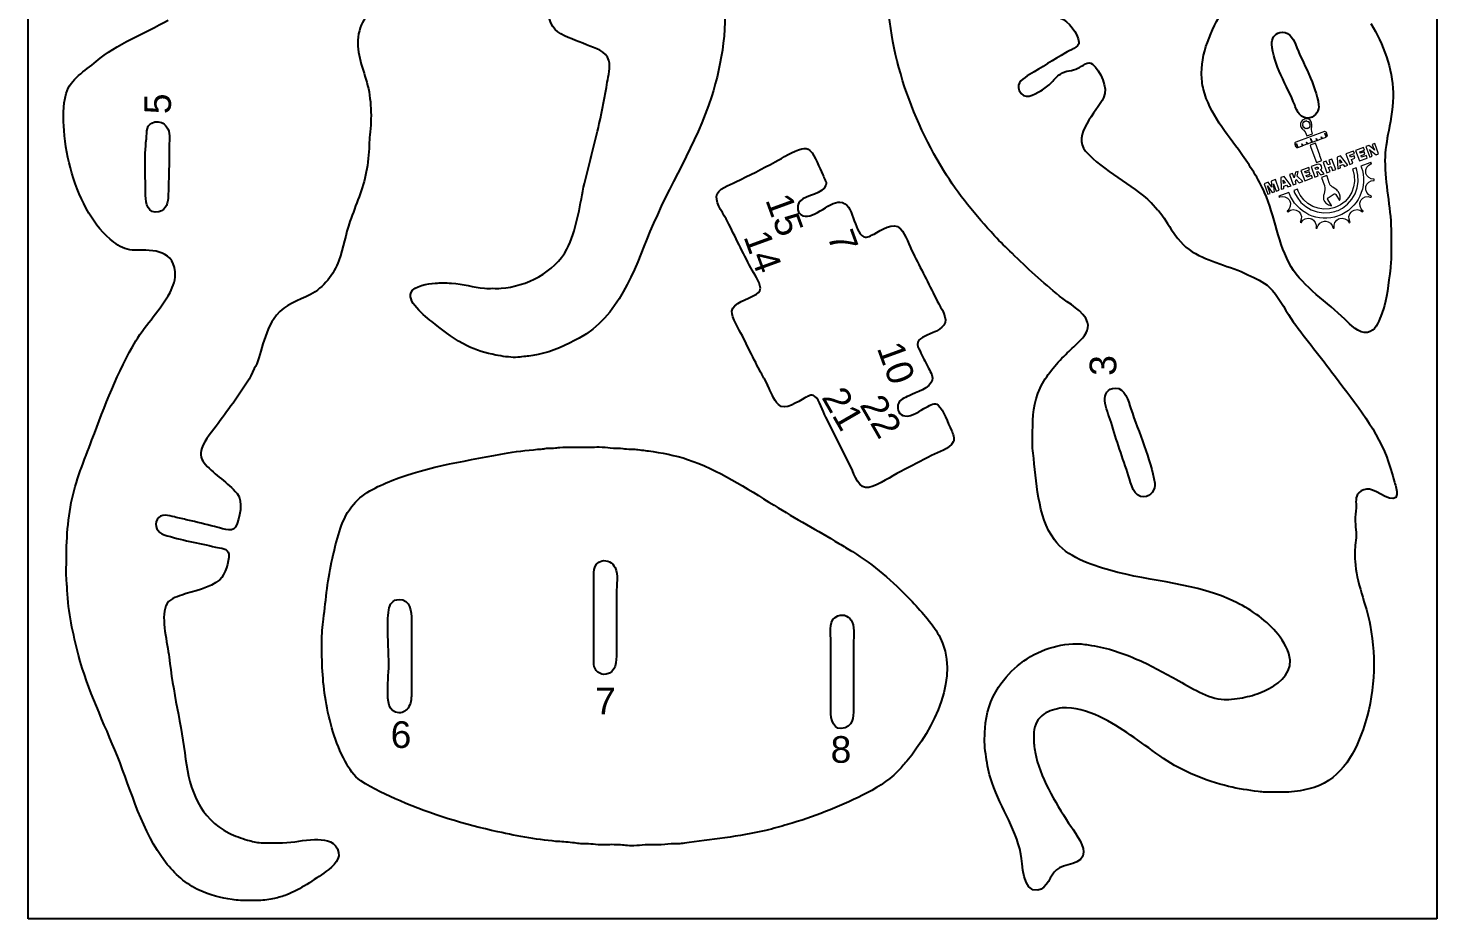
# Model space of a CAD drawing. Extents: x 0 to 185, y 70 to 300.
# Drawn here: x 0 to 185, y 70 to 186.9 of the extents above; entities that cross this region are included whole.
import ezdxf
from ezdxf.enums import TextEntityAlignment as Align

# ---------------------------------------------------------------- set-up
doc = ezdxf.new("R2010")
doc.units = 0
doc.layers.add('Cut', color=7, linetype='Continuous')
for name, color, linetype, lineweight in [('Gravur', 3, 'Continuous', 20), ('Steg', 5, 'Continuous', 25), ('Text', 1, 'Continuous', 25)]:
    doc.layers.add(name, color=color, linetype=linetype, lineweight=lineweight)
doc.styles.add('textstyle1', font='')
doc.styles.add('textstyle13', font='')
doc.styles.add('textstyle14', font='')
doc.styles.add('textstyle18', font='')
doc.styles.add('textstyle19', font='')
doc.styles.add('textstyle2', font='')
doc.styles.add('textstyle3', font='')
doc.styles.add('textstyle4', font='')
doc.styles.add('textstyle5', font='')
doc.styles.add('textstyle6', font='')
doc.styles.add('textstyle9', font='')
doc.styles.get('textstyle1').set_extended_font_data('Arial')
doc.styles.get('textstyle13').set_extended_font_data('Arial')
doc.styles.get('textstyle14').set_extended_font_data('Arial')
doc.styles.get('textstyle18').set_extended_font_data('Arial')
doc.styles.get('textstyle19').set_extended_font_data('Arial')
doc.styles.get('textstyle2').set_extended_font_data('Arial')
doc.styles.get('textstyle3').set_extended_font_data('Arial')
doc.styles.get('textstyle4').set_extended_font_data('Arial')
doc.styles.get('textstyle5').set_extended_font_data('Arial')
doc.styles.get('textstyle6').set_extended_font_data('Arial')
doc.styles.get('textstyle9').set_extended_font_data('Arial')

msp = doc.modelspace()

# ---------------------------------------------------------------- linework, layer by layer
for p, q in [((0, 69.99), (0, 300)), ((184.99, 300), (184.99, 69.99)), ((184.99, 69.99), (0, 69.99))]:
    msp.add_line(p, q)
at = {"layer": 'Cut'}
for points in [[(108.07, 129.24), (104.75, 135.87)], [(74.28, 104.61), (74.28, 114.22)], [(77.25, 112.73), (77.25, 104.88)], [(108.37, 105.69), (108.37, 97.98)]]:
    msp.add_lwpolyline(points, dxfattribs=at)
for points in [[(120.25, 168.2), (115.43, 176.07), (112.43, 185.42), (112.84, 194.72)], [(46.58, 191.34), (45.36, 189.62), (43.83, 188.35), (43.4, 186.19)], [(91.36, 192.15), (91.9, 187.58), (91.16, 182.33), (89.74, 177.94)], [(69.54, 186.44), (68.6, 187.08), (68.03, 189.17), (68.24, 190.24)], [(154.1, 181.05), (154.1, 184.17), (155.66, 187.22), (157.21, 189.85)], [(8.93, 182.56), (11.66, 184.89), (15.26, 186.23), (18.4, 188.01)], [(135.56, 188.25), (136.55, 187.94), (137.91, 186.22), (138, 185.12)], [(176.33, 187.55), (178.01, 184.86), (179.12, 181.62), (179.26, 178.48)], [(43.4, 186.19), (42.96, 183.98), (43.86, 181.96), (44.47, 179.84)], [(73.33, 184.76), (72.1, 185.28), (70.63, 185.71), (69.54, 186.44)], [(138, 185.12), (138.05, 184.4), (136.72, 183.99), (136.24, 183.7)], [(163.31, 184.84), (163.27, 185.52), (163.65, 186.17), (164.38, 186.37)], [(164.38, 186.37), (165.43, 186.67), (166.1, 185.67), (166.42, 184.84)], [(76.27, 182.68), (75.89, 184.01), (74.48, 184.28), (73.33, 184.76)], [(136.24, 183.7), (134.68, 182.77), (133.06, 181.8), (131.51, 180.86)], [(166.33, 176.86), (165.38, 179.23), (163.47, 182.32), (163.31, 184.84)], [(166.42, 184.84), (167.36, 182.37), (169.15, 179.45), (169.47, 176.86)], [(4.99, 178.35), (5.58, 180.34), (7.43, 181.28), (8.93, 182.56)], [(76.05, 179.84), (76.18, 180.68), (76.5, 181.85), (76.27, 182.68)], [(135.56, 180.92), (136.33, 181.41), (137.09, 181.29), (137.86, 181.67)], [(137.86, 181.67), (138.44, 181.94), (139.25, 182.72), (139.79, 182.22)], [(139.79, 182.22), (140.8, 181.29), (141.87, 179.16), (141.23, 177.81)], [(44.47, 179.84), (45.09, 177.69), (45.13, 175.07), (44.88, 172.94)], [(75, 174.42), (75.38, 176.2), (75.75, 178.04), (76.05, 179.84)], [(131.51, 180.86), (130.74, 180.4), (129.72, 179.78), (130.15, 178.76)], [(132.99, 178.73), (133.54, 179.06), (133.99, 179.36), (134.42, 179.84)], [(134.42, 179.84), (134.79, 180.24), (135.09, 180.62), (135.56, 180.92)], [(154.36, 178.89), (154.17, 179.62), (154.1, 180.31), (154.1, 181.05)], [(4.72, 173.48), (4.6, 175.09), (4.53, 176.78), (4.99, 178.35)], [(89.74, 177.94), (87.74, 171.72), (84.11, 166.22), (81.66, 160.22)], [(130.15, 178.76), (130.74, 177.38), (132.12, 178.2), (132.99, 178.73)], [(141.23, 177.81), (140.34, 175.94), (137.02, 172.86), (138.86, 170.79)], [(159.28, 170.5), (157.43, 173.1), (155.15, 175.71), (154.36, 178.89)], [(179.26, 178.48), (179.33, 176.91), (178.95, 175.03), (178.67, 173.48)], [(167.24, 175.39), (166.76, 175.71), (166.54, 176.33), (166.33, 176.86)], [(169.47, 176.86), (169.56, 176.17), (169.15, 175.37), (168.31, 175.16)], [(15.52, 172.39), (15.64, 173.39), (15.4, 174.33), (16.64, 174.62)], [(16.64, 174.62), (17.24, 174.76), (17.81, 174.49), (18.17, 174)], [(18.17, 174), (18.73, 173.24), (18.53, 172.41), (18.53, 171.45)], [(72.95, 166.04), (73.53, 168.73), (74.42, 171.76), (75, 174.42)], [(168.31, 175.16), (167.89, 175.06), (167.56, 175.17), (167.24, 175.39)], [(7.98, 162.65), (6.07, 165.9), (5, 169.76), (4.72, 173.48)], [(15.42, 164.95), (15.42, 167.4), (15.23, 169.96), (15.52, 172.39)], [(44.88, 172.94), (44.82, 172.47), (44.78, 172.06), (44.78, 171.58)], [(178.67, 173.48), (178.43, 172.17), (178.18, 170.87), (178.18, 169.55)], [(18.53, 171.45), (18.53, 169.29), (18.43, 167.12), (18.4, 164.95)], [(44.78, 171.58), (44.78, 170.49), (44.61, 169.13), (44.4, 168.06)], [(98.09, 169.38), (99.13, 169.94), (100.42, 170.78), (101.61, 171.09)], [(101.61, 171.09), (102.01, 171.2), (102.35, 171.14), (102.65, 170.86)], [(102.65, 170.86), (103.47, 170.12), (103.85, 168.67), (104.35, 167.66)], [(138.86, 170.79), (141.24, 168.11), (144.93, 166.52), (147.47, 164.01)], [(162.37, 165.36), (161.57, 167.17), (160.4, 168.93), (159.28, 170.5)], [(92.95, 166.75), (94.67, 167.61), (96.44, 168.48), (98.09, 169.38)], [(178.18, 169.55), (178.18, 166.47), (178.92, 163.54), (178.99, 160.49)], [(44.4, 168.06), (43.96, 165.79), (43.02, 163.77), (42.26, 161.57)], [(90.41, 164.82), (90.47, 165.89), (92.12, 166.33), (92.95, 166.75)], [(104.35, 167.66), (104.54, 167.26), (104.89, 166.75), (104.76, 166.32)], [(126.92, 159.68), (124.46, 162.32), (122.14, 165.11), (120.25, 168.2)], [(17.18, 162.83), (15.71, 162.47), (15.42, 163.94), (15.42, 164.95)], [(18.4, 164.95), (18.39, 164.11), (18.14, 163.07), (17.18, 162.83)], [(70.74, 157.92), (72, 160.28), (72.4, 163.43), (72.95, 166.04)], [(91.83, 161.57), (91.4, 162.44), (90.35, 163.82), (90.41, 164.82)], [(104.76, 166.32), (104.4, 165.14), (102.23, 165.1), (101.38, 164.22)], [(165.87, 155.62), (164.13, 158.54), (163.76, 162.25), (162.37, 165.36)], [(101.38, 164.22), (100.91, 163.74), (100.95, 162.86), (101.49, 162.46)], [(101.49, 162.46), (102.88, 161.43), (105.11, 164.22), (106.61, 164.1)], [(106.61, 164.1), (108.54, 163.93), (108.3, 160.25), (109.75, 159.56)], [(148.33, 163.06), (149.42, 162.07), (150.5, 159.05), (152.88, 157.58)], [(11.23, 158.84), (9.91, 159.87), (8.83, 161.22), (7.98, 162.65)], [(42.26, 161.57), (41.67, 159.87), (41.4, 158.12), (40.81, 156.43)], [(94.9, 155.48), (93.85, 157.49), (92.86, 159.52), (91.83, 161.57)], [(111.08, 159.91), (112.01, 160.38), (113.64, 161.62), (114.54, 160.61)], [(81.66, 160.22), (79.57, 155.09), (77.49, 148.97), (72.38, 146.25)], [(109.75, 159.56), (110.18, 159.36), (110.7, 159.73), (111.08, 159.91)], [(114.54, 160.61), (115.31, 159.74), (115.68, 158.43), (116.21, 157.38)], [(129.21, 157.38), (128.43, 158.15), (127.69, 158.85), (126.92, 159.68)], [(178.99, 160.49), (179.03, 159.1), (178.99, 158.74), (178.99, 157.51)], [(13.66, 157.8), (12.79, 157.83), (11.9, 158.31), (11.23, 158.84)], [(19.31, 154.94), (18.96, 158.14), (15.93, 157.73), (13.66, 157.8)], [(62.1, 152.79), (65.41, 153.02), (69.13, 154.87), (70.74, 157.92)], [(116.21, 157.38), (117.21, 155.39), (118.23, 153.41), (119.23, 151.42)], [(135.43, 151.77), (133.29, 153.57), (131.15, 155.44), (129.21, 157.38)], [(152.88, 157.58), (155.07, 156.21), (157.87, 155.72), (160.19, 154.57)], [(178.99, 157.51), (178.99, 156.83), (178.98, 156.17), (178.9, 155.48)], [(40.81, 156.43), (40.19, 154.66), (38.75, 152.84), (37.07, 151.96)], [(96.16, 152.78), (96.06, 153.73), (95.33, 154.68), (94.9, 155.48)], [(172.91, 148.72), (170.69, 150.91), (167.47, 152.94), (165.87, 155.62)], [(178.9, 155.48), (178.64, 153.41), (178.38, 151.11), (178, 150.1)], [(18.63, 152.24), (19.05, 153.04), (19.4, 154.04), (19.31, 154.94)], [(160.19, 154.57), (161.23, 154.05), (162.16, 153.72), (163.03, 152.9)], [(14.15, 145.88), (15.49, 148.13), (17.4, 149.94), (18.63, 152.24)], [(37.07, 151.96), (35.48, 151.13), (33.77, 150.68), (32.61, 149.25)], [(53.44, 148.07), (52.48, 148.83), (49.72, 150.85), (50.28, 152.22)], [(50.28, 152.22), (50.63, 153.11), (52.58, 153.4), (53.44, 153.45)], [(53.44, 153.45), (53.89, 153.47), (54.11, 153.51), (54.52, 153.51)], [(54.52, 153.51), (54.94, 153.51), (55.14, 153.47), (55.61, 153.45)], [(55.61, 153.45), (57.14, 153.4), (58.41, 152.89), (59.94, 152.79)], [(59.94, 152.79), (60.36, 152.76), (60.59, 152.78), (61.02, 152.78)], [(61.02, 152.78), (61.45, 152.78), (61.67, 152.76), (62.1, 152.79)], [(92.43, 149.8), (92.53, 150.8), (94.57, 151.43), (95.38, 151.87)], [(95.38, 151.87), (95.75, 152.06), (96.2, 152.32), (96.16, 152.78)], [(139.13, 148.31), (138.66, 149.83), (136.61, 150.78), (135.43, 151.77)], [(163.03, 152.9), (164.13, 151.84), (164.95, 150.14), (165.82, 148.85)], [(119.23, 151.42), (119.59, 150.69), (120.68, 149.11), (120.43, 148.31)], [(32.61, 149.25), (30.81, 147.05), (30.64, 143.73), (29.7, 142.23)], [(57.64, 145.24), (56.11, 145.98), (54.8, 147), (53.44, 148.07)], [(93.79, 146.55), (93.38, 147.38), (92.34, 148.89), (92.43, 149.8)], [(120.43, 148.31), (120.13, 147.31), (118.57, 146.9), (117.71, 146.45)], [(138, 145.74), (138.69, 146.43), (139.43, 147.34), (139.13, 148.31)], [(165.82, 148.85), (167.48, 146.42), (169.44, 144.18), (171.18, 141.82)], [(175.88, 146.99), (174.75, 146.82), (173.65, 147.98), (172.91, 148.72)], [(177.65, 149.12), (177.34, 148.29), (176.89, 147.15), (175.88, 146.99)], [(72.38, 146.25), (70.7, 145.36), (68.87, 144.48), (66.97, 144.07)], [(96.6, 141), (95.95, 142.18), (94.88, 144.37), (93.79, 146.55)], [(117.71, 146.45), (117.36, 146.27), (116.96, 146.1), (116.82, 145.73)], [(8.38, 132.89), (10.03, 137.3), (11.75, 141.82), (14.15, 145.88)], [(61.42, 144.01), (60.13, 144.27), (58.84, 144.65), (57.64, 145.24)], [(116.82, 145.73), (116.67, 145.31), (116.93, 144.92), (117.12, 144.52)], [(117.12, 144.52), (117.47, 143.83), (117.81, 143.16), (118.14, 142.49)], [(136.25, 144.09), (136.82, 144.65), (137.42, 145.16), (138, 145.74)], [(63.99, 143.71), (63.27, 143.71), (62.22, 143.85), (61.42, 144.01)], [(65.08, 143.81), (64.66, 143.76), (64.45, 143.72), (63.99, 143.71)], [(66.97, 144.07), (66.41, 143.95), (65.61, 143.87), (65.08, 143.81)], [(118.14, 142.49), (118.4, 141.99), (118.86, 141.34), (118.72, 140.74)], [(132.89, 139.65), (133.71, 141.34), (134.92, 142.8), (136.25, 144.09)], [(29.24, 141.28), (28, 139.1), (26.43, 137.07), (24.94, 135.05)], [(118.72, 140.74), (118.48, 139.65), (116.6, 139.14), (115.68, 138.67)], [(171.18, 141.82), (173.74, 138.35), (176.88, 134.69), (178.41, 130.59)], [(98.52, 137.51), (97.87, 138.15), (97.54, 139.24), (97.1, 140.06)], [(103.28, 138.62), (102.88, 138.94), (102.4, 138.59), (102.01, 138.4)], [(131.91, 133.97), (131.91, 135.92), (132.02, 137.85), (132.89, 139.65)], [(141.4, 138.03), (141.35, 138.78), (141.74, 139.67), (142.74, 139.68)], [(142.74, 139.68), (144.12, 139.7), (144.46, 137.98), (144.81, 136.95)], [(102.01, 138.4), (101.08, 137.94), (99.43, 136.61), (98.52, 137.51)], [(104.75, 135.87), (104.35, 136.67), (103.95, 138.08), (103.28, 138.62)], [(114.23, 137.49), (114.06, 136.82), (114.38, 136.12), (115.14, 136.02)], [(115.68, 138.67), (115.03, 138.35), (114.42, 138.23), (114.23, 137.49)], [(115.14, 136.02), (116.15, 135.89), (117.07, 136.73), (117.98, 137.18)], [(117.98, 137.18), (118.44, 137.42), (119.09, 137.85), (119.51, 137.44)], [(119.51, 137.44), (120.22, 136.76), (120.79, 135.1), (121.25, 134.11)], [(142.21, 135.19), (141.94, 136.13), (141.46, 137.07), (141.4, 138.03)], [(144.81, 136.95), (145.83, 133.9), (147.43, 130.34), (147.94, 127.21)], [(24.94, 135.05), (24.26, 134.13), (23.18, 132.88), (22.82, 131.81)], [(144.5, 128.15), (143.76, 130.5), (142.89, 132.82), (142.21, 135.19)], [(121.25, 134.11), (121.46, 133.63), (121.73, 133.14), (121.47, 132.62)], [(131.97, 131.13), (131.85, 132), (131.91, 133), (131.91, 133.97)], [(5.66, 124.64), (6.21, 127.48), (7.37, 130.18), (8.38, 132.89)], [(22.82, 131.81), (22.53, 130.92), (22.73, 130.27), (23.29, 129.64)], [(63.05, 131.16), (64.42, 131.41), (66.09, 131.58), (67.38, 131.68)], [(67.38, 131.68), (67.63, 131.7), (67.79, 131.74), (68.05, 131.77)], [(68.05, 131.77), (68.45, 131.81), (68.64, 131.8), (69, 131.81)], [(69, 131.81), (69.34, 131.82), (69.55, 131.85), (69.81, 131.88)], [(69.81, 131.88), (70.43, 131.96), (70.75, 131.94), (71.3, 131.94)], [(71.3, 131.94), (72, 131.94), (73.29, 131.94), (74.01, 131.94)], [(74.01, 131.94), (74.54, 131.94), (74.83, 131.96), (75.36, 131.94)], [(75.36, 131.94), (75.98, 131.91), (76.24, 131.81), (76.85, 131.81)], [(76.85, 131.81), (77.23, 131.8), (77.43, 131.82), (77.79, 131.78)], [(77.79, 131.78), (78.23, 131.74), (78.44, 131.68), (78.88, 131.67)], [(78.88, 131.67), (79.2, 131.66), (79.37, 131.68), (79.69, 131.65)], [(79.69, 131.65), (80.13, 131.61), (80.95, 131.48), (81.45, 131.42)], [(81.45, 131.42), (83.06, 131.23), (85.06, 130.82), (86.59, 130.32)], [(121.47, 132.62), (121, 131.67), (119.56, 131.28), (118.65, 130.83)], [(23.29, 129.64), (24.5, 128.28), (26.26, 127.26), (27.43, 125.85)], [(47.76, 127.54), (52.64, 129.47), (57.96, 130.2), (63.05, 131.16)], [(86.59, 130.32), (90.64, 128.98), (94.3, 126.55), (97.95, 124.29)], [(118.65, 130.83), (117.28, 130.14), (115.97, 129.42), (114.59, 128.73)], [(134.77, 119.76), (132.49, 122.89), (132.44, 127.51), (131.97, 131.13)], [(178.41, 130.59), (178.81, 129.52), (179.13, 128.43), (179.44, 127.34)], [(110.4, 126.64), (109.09, 126.31), (108.53, 128.31), (108.07, 129.24)], [(114.59, 128.73), (113.24, 128.05), (111.88, 127.01), (110.4, 126.64)], [(146.52, 125.38), (145.17, 125.33), (144.81, 127.16), (144.5, 128.15)], [(27.43, 125.85), (28.3, 124.81), (27.81, 122.59), (27.21, 121.41)], [(42.47, 124.09), (43.79, 125.84), (45.76, 126.74), (47.76, 127.54)], [(147.94, 127.21), (148.08, 126.35), (147.43, 125.42), (146.52, 125.38)], [(174.73, 125.94), (174.25, 125.41), (174.4, 124.68), (174.39, 123.96)], [(176.15, 126.39), (175.65, 126.4), (175.15, 126.39), (174.73, 125.94)], [(179.74, 125.72), (179.64, 124.16), (177, 126.38), (176.15, 126.39)], [(179.44, 127.34), (179.58, 126.84), (179.77, 126.23), (179.74, 125.72)], [(5.01, 115.44), (5.01, 118.57), (5.05, 121.57), (5.66, 124.64)], [(39.96, 117.33), (40.53, 119.65), (40.97, 122.12), (42.47, 124.09)], [(97.95, 124.29), (100.76, 122.55), (103.66, 120.97), (106.48, 119.28)], [(174.39, 123.96), (174.39, 123.27), (174.25, 122.96), (174.27, 122.2)], [(16.94, 122.44), (16.43, 121.59), (17.03, 120.7), (17.86, 120.43)], [(19.21, 122.76), (18.48, 122.94), (17.42, 123.26), (16.94, 122.44)], [(20.97, 122.35), (20.37, 122.49), (19.83, 122.6), (19.21, 122.76)], [(24.49, 121.51), (23.31, 121.79), (22.13, 122.08), (20.97, 122.35)], [(174.27, 122.2), (174.28, 121.55), (174.39, 121.29), (174.39, 120.71)], [(17.86, 120.43), (20.03, 119.72), (22.42, 119.32), (24.62, 118.8)], [(27.21, 121.41), (26.82, 120.63), (25.15, 121.35), (24.49, 121.51)], [(174.39, 120.71), (174.4, 120.16), (174.38, 119.85), (174.32, 119.36)], [(24.62, 118.8), (25.23, 118.66), (26.3, 118.64), (26.34, 117.87)], [(106.48, 119.28), (107.08, 118.91), (107.63, 118.59), (108.24, 118.22)], [(142.06, 115.76), (139.49, 116.5), (136.43, 117.5), (134.77, 119.76)], [(174.32, 119.36), (174.21, 118.53), (174.22, 117.87), (174.26, 116.92)], [(26.34, 117.87), (26.39, 116.82), (25.93, 115.24), (25.15, 114.52)], [(38.77, 109.35), (39.12, 112), (39.32, 114.71), (39.96, 117.33)], [(74.28, 114.22), (74.28, 115.3), (74.09, 116.65), (75.36, 116.98)], [(75.36, 116.98), (76.04, 117.16), (76.74, 116.78), (77.07, 116.11)], [(108.24, 118.22), (111.06, 116.46), (113.56, 114.28), (115.82, 111.92)], [(174.26, 116.92), (174.38, 114.3), (175.75, 111.2), (176.23, 108.54)], [(5.06, 114.08), (5, 114.53), (5.01, 114.94), (5.01, 115.44)], [(77.07, 116.11), (77.53, 115.18), (77.25, 113.83), (77.25, 112.73)], [(158.7, 111.52), (153.42, 114.15), (147.64, 114.17), (142.06, 115.76)], [(5.14, 113.14), (5.13, 113.49), (5.11, 113.74), (5.06, 114.08)], [(6.61, 104.61), (5.9, 107.33), (5.24, 110.33), (5.14, 113.14)], [(25.15, 114.52), (23.97, 113.43), (21.63, 113.02), (20.16, 112.5)], [(18.09, 111.11), (17.4, 109.32), (18.31, 106.2), (18.51, 104.34)], [(20.16, 112.5), (19.39, 112.24), (18.42, 111.94), (18.09, 111.11)], [(47.35, 110.57), (47.44, 111.24), (47.84, 111.93), (48.71, 111.93)], [(48.71, 111.93), (50.21, 111.93), (50.33, 110.34), (50.33, 109.21)], [(115.82, 111.92), (117.2, 110.47), (118.62, 108.97), (119.62, 107.18)], [(164.14, 107.32), (162.7, 109.14), (160.74, 110.49), (158.7, 111.52)], [(38.56, 106.37), (38.56, 107.33), (38.65, 108.41), (38.77, 109.35)], [(47.22, 109.08), (47.22, 109.65), (47.28, 110.04), (47.35, 110.57)], [(50.33, 109.21), (50.33, 106.06), (50.33, 102.9), (50.33, 99.74)], [(105.39, 106.78), (105.39, 107.83), (105.15, 109.33), (106.34, 109.79)], [(106.34, 109.79), (107.1, 110.08), (107.92, 109.68), (108.23, 108.94)], [(47.35, 103.94), (47.31, 105.62), (47.21, 107.34), (47.22, 109.08)], [(108.23, 108.94), (108.59, 108.08), (108.37, 106.69), (108.37, 105.69)], [(165.72, 103.94), (165.64, 105.13), (164.85, 106.41), (164.14, 107.32)], [(176.23, 108.54), (177.06, 103.94), (176.88, 99.44), (175.3, 94.87)], [(39.07, 98.66), (38.64, 101.22), (38.56, 103.77), (38.56, 106.37)], [(105.39, 97.31), (105.39, 100.46), (105.39, 103.62), (105.39, 106.78)], [(119.62, 107.18), (122.55, 101.94), (118.87, 94.88), (115.37, 90.68)], [(127.45, 100.42), (129.04, 102.83), (131.33, 104.63), (134.08, 105.51)], [(134.08, 105.51), (135.44, 105.95), (136.85, 106.19), (138.27, 106.09)], [(138.27, 106.09), (138.62, 106.06), (138.87, 106.01), (139.22, 105.96)], [(139.22, 105.96), (141.36, 105.67), (143.45, 105), (145.44, 104.15)], [(11.72, 91.35), (9.97, 95.7), (7.81, 100.08), (6.61, 104.61)], [(18.51, 104.34), (18.98, 99.93), (20.14, 95.38), (20.68, 90.95)], [(47.22, 99.88), (47.22, 101.25), (47.38, 102.57), (47.35, 103.94)], [(74.83, 102.4), (74.12, 102.95), (74.28, 103.78), (74.28, 104.61)], [(77.25, 104.88), (77.25, 103.81), (77.22, 102.33), (75.9, 102.1)], [(145.44, 104.15), (147.25, 103.38), (148.97, 102.42), (150.72, 101.47)], [(162.35, 99.92), (163.95, 100.65), (165.86, 101.97), (165.72, 103.94)], [(75.9, 102.1), (75.51, 102.03), (75.14, 102.16), (74.83, 102.4)], [(125.69, 95.01), (125.73, 96.86), (126.4, 98.84), (127.45, 100.42)], [(150.72, 101.47), (152.76, 100.36), (154.84, 98.89), (157.08, 98.8)], [(159.78, 99.09), (160.67, 99.28), (161.53, 99.54), (162.35, 99.92)], [(41.63, 90.68), (40.33, 93.13), (39.52, 95.96), (39.07, 98.66)], [(48.71, 97.05), (47.26, 97.07), (47.22, 98.74), (47.22, 99.88)], [(50.33, 99.74), (50.33, 99.05), (50.34, 98.46), (50, 97.85)], [(157.08, 98.8), (157.77, 98.77), (159.03, 98.93), (159.78, 99.09)], [(50, 97.85), (49.72, 97.34), (49.26, 97.04), (48.71, 97.05)], [(107.29, 95.09), (105.73, 94.51), (105.39, 96.26), (105.39, 97.31)], [(108.37, 97.98), (108.37, 96.9), (108.51, 95.54), (107.29, 95.09)], [(132.89, 96.43), (132.2, 95.75), (132.05, 94.71), (132.05, 93.79)], [(135.16, 97.57), (134.29, 97.39), (133.52, 97.06), (132.89, 96.43)], [(136.38, 97.71), (135.95, 97.71), (135.62, 97.67), (135.16, 97.57)], [(141.25, 96.26), (139.7, 97.03), (138.05, 97.69), (136.38, 97.71)], [(149.09, 91.05), (146.43, 92.86), (144.15, 94.81), (141.25, 96.26)], [(125.75, 91.62), (125.59, 92.74), (125.56, 93.66), (125.69, 95.01)], [(175.3, 94.87), (174.03, 91.22), (172.14, 88.01), (168.17, 87.04)], [(132.05, 93.79), (132.05, 93.13), (132.13, 92.53), (132.24, 91.89)], [(18.05, 77.42), (14.95, 81.42), (13.58, 86.69), (11.72, 91.35)], [(20.68, 90.95), (21.17, 86.92), (22.56, 83.17), (26.38, 81.26)], [(43.7, 88.1), (42.73, 88.75), (42.17, 89.66), (41.63, 90.68)], [(115.37, 90.68), (114.97, 90.2), (114.61, 89.76), (114.18, 89.33)], [(126.37, 88.51), (126.08, 89.5), (125.88, 90.65), (125.75, 91.62)], [(132.24, 91.89), (132.84, 88.56), (134.84, 85.4), (136.64, 82.56)], [(157.62, 87.38), (154.62, 88.12), (151.63, 89.32), (149.09, 91.05)], [(114.18, 89.33), (112.94, 88.09), (111.15, 86.99), (109.59, 86.23)], [(48.84, 85.48), (47.13, 86.22), (45.26, 87.06), (43.7, 88.1)], [(130.37, 78.5), (129.64, 82.13), (127.41, 85.01), (126.37, 88.51)], [(161.54, 86.71), (160.23, 86.88), (158.94, 87.05), (157.62, 87.38)], [(168.17, 87.04), (167.21, 86.81), (166.15, 86.63), (165.19, 86.62)], [(61.69, 81.42), (57.3, 82.38), (52.97, 83.68), (48.84, 85.48)], [(109.59, 86.23), (106.34, 84.64), (103.16, 83.35), (99.71, 82.37)], [(162.49, 86.62), (162.13, 86.63), (161.89, 86.67), (161.54, 86.71)], [(163.71, 86.62), (163.18, 86.62), (162.96, 86.61), (162.49, 86.62)], [(165.19, 86.62), (164.6, 86.61), (164.32, 86.62), (163.71, 86.62)], [(69.81, 80.13), (67.16, 80.31), (64.32, 80.84), (61.69, 81.42)], [(96.87, 81.6), (93.39, 80.77), (89.58, 80.38), (86.18, 79.93)], [(99.71, 82.37), (98.76, 82.1), (97.88, 81.84), (96.87, 81.6)], [(136.64, 82.56), (137.29, 81.54), (138.58, 79.96), (138.6, 78.77)], [(26.38, 81.26), (27.13, 80.88), (28, 80.57), (28.82, 80.34)], [(28.82, 80.34), (29.38, 80.18), (29.98, 80.02), (30.58, 79.99)], [(30.58, 79.99), (31.11, 79.97), (31.36, 79.99), (31.93, 79.99)], [(31.93, 79.99), (32.54, 79.99), (32.82, 79.98), (33.42, 79.99)], [(33.42, 79.99), (34.94, 80.01), (36.12, 80.38), (37.61, 80.39)], [(37.61, 80.39), (38.78, 80.41), (40, 80.37), (40.61, 79.18)], [(71.98, 79.93), (71.34, 80.01), (70.48, 80.08), (69.81, 80.13)], [(72.79, 79.85), (72.48, 79.86), (72.28, 79.89), (71.98, 79.93)], [(73.87, 79.81), (73.45, 79.86), (73.24, 79.84), (72.79, 79.85)], [(75.22, 79.72), (74.66, 79.72), (74.35, 79.76), (73.87, 79.81)], [(77.52, 79.71), (76.72, 79.75), (76.07, 79.72), (75.22, 79.72)], [(79.55, 79.58), (78.64, 79.57), (78.32, 79.68), (77.52, 79.71)], [(82.66, 79.72), (81.97, 79.72), (81.67, 79.74), (81.04, 79.71)], [(84.42, 79.83), (83.9, 79.78), (83.33, 79.72), (82.66, 79.72)], [(85.37, 79.85), (84.98, 79.85), (84.79, 79.87), (84.42, 79.83)], [(86.18, 79.93), (85.88, 79.89), (85.67, 79.86), (85.37, 79.85)], [(40.61, 79.18), (41.24, 77.93), (40.07, 76.9), (39.1, 76.2)], [(132.59, 73.75), (130.57, 73.43), (130.61, 77.28), (130.37, 78.5)], [(138.6, 78.77), (138.63, 77.03), (135.96, 77.23), (135.03, 76.43)], [(22.46, 73.75), (20.76, 74.51), (19.19, 75.95), (18.05, 77.42)], [(39.1, 76.2), (37.56, 75.09), (35.71, 73.85), (33.96, 73.15)], [(135.03, 76.43), (134.23, 75.73), (133.84, 73.94), (132.59, 73.75)], [(26.79, 72.51), (25.32, 72.72), (23.83, 73.13), (22.46, 73.75)], [(27.87, 72.41), (27.46, 72.42), (27.19, 72.45), (26.79, 72.51)], [(29.36, 72.41), (28.83, 72.41), (28.49, 72.41), (27.87, 72.41)], [(30.31, 72.41), (29.94, 72.41), (29.72, 72.41), (29.36, 72.41)], [(32.34, 72.67), (31.72, 72.53), (30.96, 72.41), (30.31, 72.41)], [(33.96, 73.15), (33.42, 72.94), (32.88, 72.79), (32.34, 72.67)]]:
    msp.add_open_spline(points, degree=3, dxfattribs=at)
at = {"layer": 'Gravur'}
for points in [[(168.47, 174.69), (168.45, 174.74), (168.35, 174.85), (168.19, 174.97), (168, 175.03), (167.85, 175.04), (167.8, 175.03), (167.75, 175.03), (167.61, 175), (167.44, 174.92), (167.3, 174.8), (167.21, 174.69), (167.19, 174.65), (167.18, 174.63), (167.1, 174.41), (167.09, 174.39), (167.09, 174.37), (167.09, 174.16), (167.09, 174.14), (167.1, 174.12), (167.18, 173.89), (167.19, 173.86), (167.21, 173.84), (167.31, 173.71), (167.43, 173.6), (167.46, 173.58), (167.48, 173.57), (167.63, 173.42), (167.64, 173.4), (167.64, 173.4), (167.65, 173.39), (167.65, 173.39), (167.67, 173.36), (167.83, 173.07), (167.84, 173.04), (167.93, 172.78), (168.67, 173.05), (168.61, 173.25), (168.57, 173.34), (168.57, 173.36), (168.53, 173.62), (168.53, 173.64), (168.53, 173.66), (168.53, 173.7), (168.53, 173.75), (168.54, 173.82), (168.55, 173.89), (168.56, 173.92), (168.56, 173.96), (168.58, 174.13), (168.59, 174.26), (168.59, 174.28), (168.58, 174.32), (168.55, 174.49), (168.49, 174.66)], [(167.79, 173.8), (167.7, 173.73), (167.68, 173.84), (167.58, 173.8), (167.58, 173.92), (167.47, 173.91), (167.5, 174.01), (167.39, 174.04), (167.45, 174.13), (167.35, 174.18), (167.43, 174.26), (167.34, 174.33), (167.44, 174.38), (167.38, 174.48), (167.48, 174.5), (167.45, 174.61), (167.55, 174.59), (167.55, 174.71), (167.65, 174.66), (167.67, 174.77), (167.76, 174.7), (167.81, 174.8), (167.88, 174.71), (167.95, 174.79), (167.99, 174.68), (168.09, 174.74), (168.1, 174.62), (168.21, 174.65), (168.19, 174.53), (168.3, 174.53), (168.26, 174.42), (168.36, 174.39), (168.29, 174.3), (168.38, 174.24), (168.3, 174.18), (168.37, 174.09), (168.27, 174.06), (168.32, 173.95), (168.21, 173.95), (168.23, 173.84), (168.13, 173.87), (168.12, 173.75), (168.02, 173.81), (167.99, 173.7), (167.91, 173.79), (167.84, 173.7)], [(166.41, 171.93), (166.36, 171.87), (166.34, 171.78), (166.34, 171.72), (166.45, 171.42), (166.46, 171.4), (166.5, 171.34), (166.56, 171.29), (166.64, 171.27), (166.7, 171.27), (166.72, 171.28), (166.54, 171.76), (166.58, 171.78), (166.76, 171.29), (167.35, 171.5), (167.26, 171.75), (167.29, 171.76), (167.38, 171.52), (167.98, 171.73), (167.89, 171.98), (167.92, 171.99), (168.01, 171.75), (168.59, 171.96), (168.41, 172.44), (168.44, 172.46), (168.62, 171.97), (169.23, 172.19), (169.14, 172.43), (169.18, 172.45), (169.27, 172.2), (169.9, 172.43), (169.81, 172.68), (169.84, 172.69), (169.93, 172.44), (170.45, 172.63), (170.28, 173.12), (170.31, 173.14), (170.49, 172.65), (170.51, 172.66), (170.56, 172.7), (170.6, 172.76), (170.62, 172.84), (170.61, 172.9), (170.6, 172.92), (170.49, 173.23), (170.46, 173.28), (170.39, 173.33), (170.3, 173.35), (170.24, 173.35), (166.46, 171.97)], [(169.65, 170.19), (169.63, 170.25), (169.08, 171.86), (168.36, 171.59), (168.42, 171.4), (169.1, 169.5), (169.17, 169.31), (169.87, 169.56), (169.85, 169.62)], [(173.06, 170.42), (173.56, 169.05), (173.97, 169.2), (173.78, 169.71), (174.23, 169.88), (174.12, 170.18), (173.67, 170.02), (173.59, 170.25), (174.17, 170.46), (174.05, 170.78)], [(174.86, 170.72), (175.48, 170.94), (175.36, 171.26), (174.33, 170.89), (174.83, 169.51), (175.86, 169.89), (175.74, 170.21), (175.12, 169.99), (175.04, 170.22), (175.54, 170.4), (175.43, 170.7), (174.93, 170.52)], [(176.16, 171), (176.18, 170.98), (176.39, 170.79), (176.41, 170.77), (177.01, 170.3), (177.35, 170.43), (176.85, 171.8), (176.51, 171.68), (176.68, 171.19), (176.8, 170.95), (176.82, 170.92), (176.8, 170.94), (176.6, 171.12), (176.58, 171.13), (176.07, 171.52), (175.68, 171.38), (176.18, 170), (176.52, 170.13), (176.28, 170.79), (176.27, 170.81), (176.17, 170.99)], [(176.35, 169.29), (176.35, 169.3), (176.33, 169.29), (176.2, 169.24), (176.18, 169.24), (175.03, 168.82), (175.1, 168.62), (175.21, 168.25), (175.31, 167.75), (175.36, 167.25), (175.36, 166.76), (175.31, 166.28), (175.21, 165.8), (175.07, 165.34), (174.89, 164.89), (174.66, 164.46), (174.4, 164.06), (174.09, 163.68), (173.75, 163.33), (173.38, 163.01), (172.97, 162.73), (172.52, 162.48), (172.17, 162.33), (171.93, 162.24), (171.55, 162.13), (171.06, 162.03), (170.56, 161.98), (170.07, 161.99), (169.58, 162.03), (169.11, 162.13), (168.64, 162.27), (168.2, 162.45), (167.77, 162.68), (167.36, 162.94), (166.98, 163.25), (166.63, 163.59), (166.32, 163.96), (166.03, 164.38), (165.79, 164.82), (165.64, 165.17), (165.56, 165.37), (164.25, 164.9), (164.3, 164.74), (164.39, 164.78), (164.68, 164.83), (165.05, 164.78), (165.38, 164.6), (165.58, 164.39), (165.63, 164.31), (165.68, 164.23), (165.76, 163.94), (165.75, 163.57), (165.6, 163.22), (165.41, 163), (165.34, 162.94), (165.34, 162.93), (165.44, 162.82), (165.45, 162.81), (165.51, 162.88), (165.77, 163.03), (166.13, 163.11), (166.5, 163.06), (166.77, 162.93), (166.84, 162.87), (166.91, 162.81), (167.08, 162.57), (167.2, 162.21), (167.19, 161.84), (167.08, 161.56), (167.03, 161.48), (167.04, 161.48), (167.17, 161.41), (167.18, 161.4), (167.22, 161.48), (167.41, 161.71), (167.72, 161.91), (168.09, 161.99), (168.38, 161.96), (168.47, 161.92), (168.56, 161.89), (168.8, 161.73), (169.03, 161.43), (169.15, 161.08), (169.15, 160.78), (169.12, 160.69), (169.14, 160.69), (169.28, 160.66), (169.29, 160.66), (169.3, 160.75), (169.4, 161.03), (169.63, 161.33), (169.95, 161.53), (170.23, 161.6), (170.33, 161.6), (170.42, 161.6), (170.71, 161.53), (171.02, 161.33), (171.25, 161.03), (171.35, 160.75), (171.36, 160.66), (171.37, 160.66), (171.51, 160.69), (171.53, 160.69), (171.5, 160.78), (171.5, 161.07), (171.62, 161.43), (171.85, 161.73), (172.09, 161.89), (172.27, 161.96), (172.56, 161.99), (172.93, 161.91), (173.24, 161.71), (173.43, 161.48), (173.47, 161.4), (173.48, 161.4), (173.61, 161.48), (173.62, 161.48), (173.57, 161.56), (173.47, 161.84), (173.45, 162.21), (173.57, 162.57), (173.74, 162.8), (173.81, 162.87), (173.88, 162.93), (174.15, 163.05), (174.52, 163.11), (174.88, 163.03), (175.14, 162.88), (175.21, 162.81), (175.21, 162.82), (175.31, 162.93), (175.32, 162.94), (175.24, 163), (175.05, 163.22), (174.91, 163.57), (174.89, 163.94), (174.97, 164.23), (175.02, 164.31), (175.07, 164.39), (175.27, 164.6), (175.6, 164.78), (175.97, 164.83), (176.26, 164.77), (176.35, 164.73), (176.36, 164.75), (176.41, 164.88), (176.41, 164.9), (176.32, 164.92), (176.06, 165.07), (175.81, 165.34), (175.67, 165.69), (175.65, 165.98), (175.67, 166.08), (175.69, 166.17), (175.81, 166.44), (176.06, 166.72), (176.39, 166.89), (176.68, 166.94), (176.77, 166.93), (176.77, 166.95), (176.77, 167.09), (176.77, 167.1), (176.68, 167.1), (176.39, 167.15), (176.06, 167.32), (175.81, 167.6), (175.69, 167.87), (175.67, 167.96), (175.65, 168.05), (175.67, 168.34), (175.81, 168.69), (176.07, 168.97), (176.32, 169.11), (176.41, 169.14), (176.37, 169.24)], [(174.26, 165.18), (174.54, 165.97), (174.66, 166.8), (174.62, 167.65), (174.48, 168.3), (174.38, 168.58), (173.91, 168.41), (174, 168.15), (174.13, 167.58), (174.16, 166.82), (174.05, 166.09), (173.81, 165.39), (173.43, 164.76), (172.94, 164.2), (172.34, 163.74), (171.82, 163.47), (171.46, 163.34), (170.88, 163.21), (170.13, 163.18), (169.4, 163.29), (168.7, 163.53), (168.06, 163.91), (167.51, 164.4), (167.05, 165), (166.78, 165.52), (166.68, 165.78), (166.22, 165.61), (166.32, 165.33), (166.63, 164.74), (167.14, 164.06), (167.77, 163.51), (168.49, 163.08), (169.28, 162.81), (170.11, 162.68), (170.96, 162.72), (171.6, 162.86), (171.81, 162.94), (172.02, 163.01), (172.6, 163.32), (173.28, 163.84), (173.84, 164.47)], [(168.35, 167.78), (168.24, 168.09), (167.74, 167.9), (167.67, 168.1), (168.29, 168.33), (168.17, 168.64), (167.14, 168.27), (167.64, 166.89), (168.67, 167.27), (168.55, 167.6), (167.93, 167.37), (167.85, 167.6)], [(169.42, 169.07), (169.25, 169.04), (168.49, 168.76), (168.99, 167.39), (169.41, 167.54), (169.22, 168.06), (169.35, 168.11), (169.74, 167.66), (170.21, 167.83), (169.74, 168.34), (169.76, 168.36), (169.83, 168.46), (169.87, 168.55), (169.88, 168.57), (169.88, 168.59), (169.85, 168.78), (169.85, 168.8), (169.84, 168.82), (169.76, 168.95), (169.64, 169.03), (169.61, 169.04), (169.58, 169.05)], [(169.4, 168.49), (169.3, 168.43), (169.29, 168.42), (169.11, 168.36), (169.01, 168.62), (169.24, 168.7), (169.34, 168.7), (169.41, 168.64), (169.42, 168.62), (169.42, 168.61), (169.43, 168.56), (169.41, 168.51), (169.4, 168.5)], [(170.79, 169.6), (170.98, 169.09), (170.66, 168.98), (170.47, 169.48), (170.05, 169.33), (170.55, 167.96), (170.97, 168.11), (170.78, 168.64), (171.1, 168.76), (171.29, 168.23), (171.72, 168.38), (171.22, 169.75)], [(172.68, 169.04), (172.86, 168.79), (173.29, 168.95), (172.36, 170.17), (171.91, 170), (171.99, 168.48), (172.33, 168.6), (172.31, 168.9)], [(172.5, 169.31), (172.28, 169.23), (172.24, 169.67)], [(163.66, 165.45), (163.55, 166.52), (163.91, 165.54), (164.3, 165.68), (163.8, 167.05), (163.25, 166.85), (163.32, 166.05), (162.86, 166.71), (162.31, 166.51), (162.81, 165.14), (163.12, 165.25), (162.77, 166.23), (163.39, 165.35)], [(164.9, 166.2), (165.27, 166.34), (165.44, 166.1), (165.87, 166.25), (164.94, 167.47), (164.5, 167.31), (164.57, 165.78), (164.91, 165.9)], [(165.08, 166.61), (164.86, 166.53), (164.83, 166.97)], [(166.14, 166.35), (166.54, 166.5), (166.43, 166.81), (166.5, 167.07), (166.92, 166.63), (167.38, 166.8), (166.63, 167.52), (166.8, 168.14), (166.42, 168.01), (166.25, 167.3), (166.04, 167.87), (165.64, 167.72)], [(170.09, 164.65), (170.09, 164.63), (170.13, 164.46), (170.14, 164.41), (170.15, 164.38), (170.25, 164.18), (170.27, 164.16), (170.28, 164.14), (170.42, 163.98), (170.44, 163.96), (170.47, 163.93), (170.62, 163.83), (170.77, 163.75), (170.81, 163.74), (170.82, 163.73), (171.01, 163.66), (171.03, 163.66), (171.04, 163.66), (171.15, 163.63), (171.16, 163.63), (171.16, 163.63), (171.15, 163.64), (171.15, 163.64), (170.67, 164.43), (170.66, 164.44), (170.65, 164.49), (170.65, 164.55), (170.67, 164.61), (170.7, 164.65), (170.71, 164.66), (171.49, 165.17), (171.5, 165.18), (171.55, 165.19), (171.61, 165.19), (171.67, 165.16), (171.7, 165.12), (171.71, 165.11), (172.19, 164.32), (172.19, 164.32), (172.2, 164.3), (172.21, 164.29), (172.22, 164.31), (172.25, 164.38), (172.28, 164.52), (172.29, 164.68), (172.29, 164.79), (172.29, 164.83), (172.28, 164.89), (172.19, 165.2), (172.04, 165.48), (172, 165.53), (172, 165.53), (171.96, 165.58), (171.84, 165.69), (171.66, 165.84), (171.48, 165.96), (171.36, 166.04), (171.32, 166.07), (171.3, 166.08), (171.16, 166.18), (171.14, 166.2), (171.12, 166.22), (171.05, 166.28), (170.99, 166.34), (170.95, 166.39), (170.93, 166.43), (170.92, 166.44), (170.92, 166.45), (170.89, 166.55), (170.88, 166.56), (170.85, 166.64), (170.57, 167.49), (170.54, 167.58), (169.86, 167.33), (170.21, 166.35), (170.22, 166.34), (170.25, 166.24), (170.26, 166.23), (170.26, 166.21), (170.27, 166.03), (170.27, 166.01), (170.27, 165.99), (170.27, 165.94), (170.28, 165.9), (170.28, 165.86), (170.28, 165.83), (170.28, 165.82), (170.28, 165.78), (170.25, 165.42), (170.24, 165.38), (170.24, 165.35), (170.21, 165.26), (170.18, 165.17), (170.14, 165.08), (170.12, 164.98), (170.11, 164.95), (170.1, 164.92), (170.09, 164.67)]]:
    msp.add_lwpolyline(points, close=True, dxfattribs=at)
at = {"layer": 'Steg'}
for p, q in [((148.33, 163.06), (147.47, 164.01)), ((178, 150.1), (177.65, 149.12)), ((29.7, 142.23), (29.24, 141.28)), ((96.6, 141), (97.1, 140.06))]:
    msp.add_line(p, q, dxfattribs=at)
msp.add_open_spline([(81.04, 79.71), (80.45, 79.69), (80.12, 79.59), (79.55, 79.58)], degree=3, dxfattribs=at)

# ---------------------------------------------------------------- texts
at = {"layer": 'Text'}
for s, rotation, style, p in [('5', 90, 'textstyle2', (17, 177)), ('15', -70, 'textstyle14', (99.35, 162.45)), ('14', -70, 'textstyle13', (96.48, 157.62)), ('7', -70, 'textstyle6', (107, 159)), ('10', -70, 'textstyle9', (114, 143)), ('3', 90, 'textstyle1', (141.15, 142.65)), ('21', 300, 'textstyle18', (107, 137)), ('22', 300, 'textstyle19', (112, 136))]:
    msp.add_text(s, height=3.5, rotation=rotation, dxfattribs=dict(at, style=style)).set_placement(p, align=Align.MIDDLE_CENTER)
for s, style, p in [('7', 'textstyle4', (75.8, 98.58)), ('6', 'textstyle3', (48.96, 94.18)), ('8', 'textstyle5', (106.74, 92.23))]:
    msp.add_text(s, height=3.5, dxfattribs=dict(at, style=style)).set_placement(p, align=Align.MIDDLE_CENTER)

doc.saveas('drawing.dxf')
